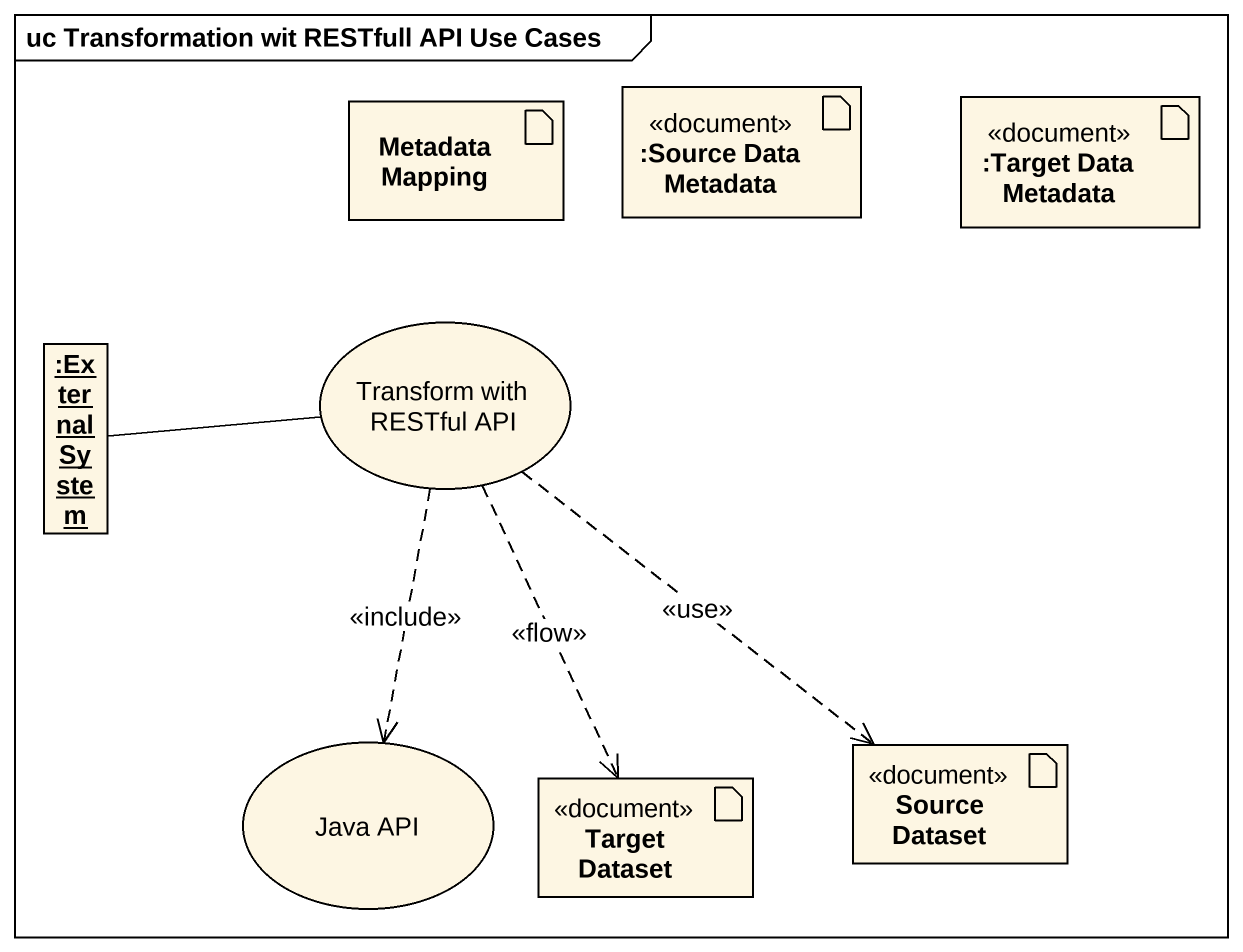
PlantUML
@startuml
mainframe uc Transformation wit RESTfull API Use Cases
allowmixing
hide circle
hide empty members
artifact "Metadata Mapping" as Metadata_Mapping
artifact ":Source Data Metadata" as Source_Data_Metadata <<document>>
artifact ":Target Data Metadata" as Target_Data_Metadata <<document>>
object ":External System" as External_System
usecase "Transform with RESTful API" as Transform_with_RESTful_API
usecase "Java API" as Java_API
artifact "Target Dataset" as Target_Dataset <<document>>
artifact "Source Dataset" as Source_Dataset <<document>>
External_System -right- Transform_with_RESTful_API
Transform_with_RESTful_API ..> Java_API : <<include>>
Transform_with_RESTful_API ..> Target_Dataset : <<flow>>
Transform_with_RESTful_API ..> Source_Dataset : <<use>>
@enduml
